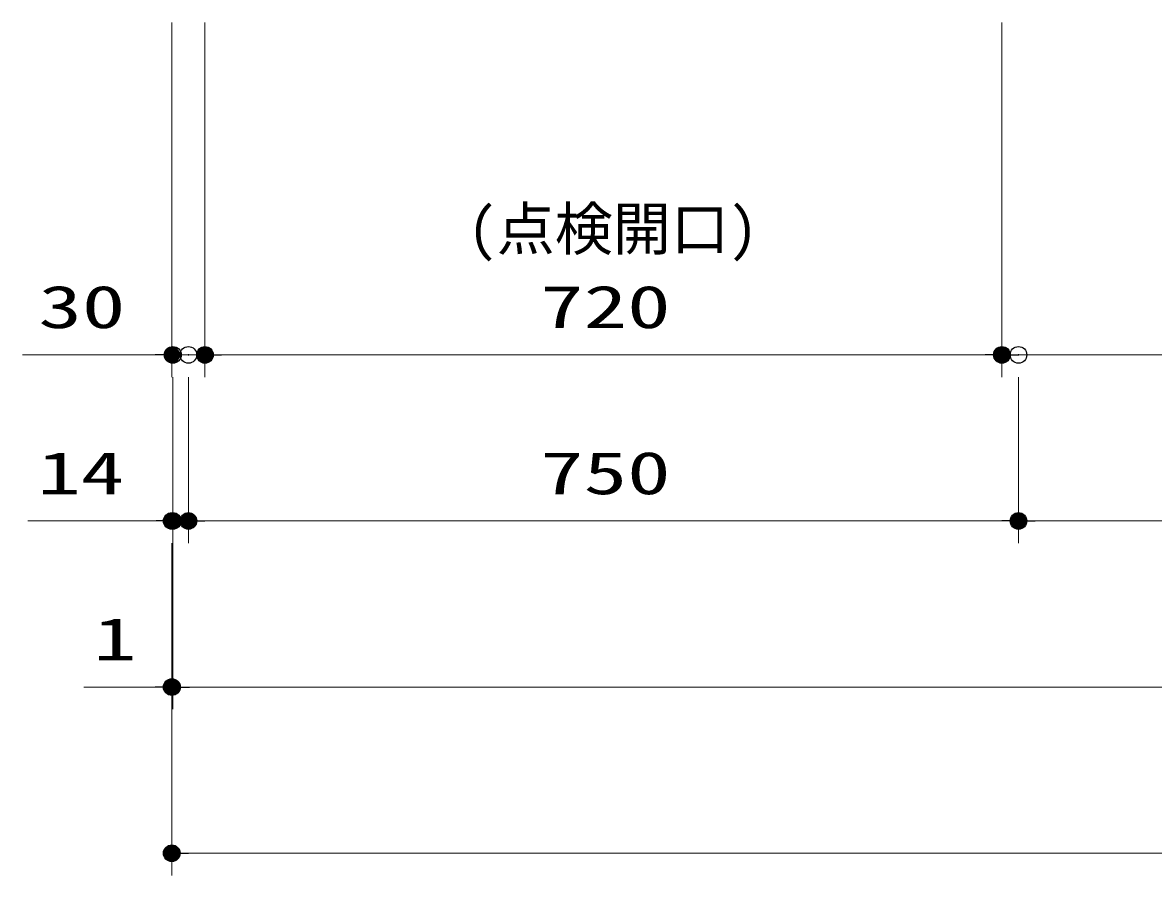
# Model space of a CAD drawing. Units: millimetres, scale not verified. Extents: x -9797 to 9797, y -4555 to 4555.
# Drawn here: x -8193 to -7172, y -2706 to -1936 of the extents above; entities that cross this region are included whole.
import ezdxf
from ezdxf.enums import TextEntityAlignment as Align

# ---------------------------------------------------------------- set-up
doc = ezdxf.new("R2010")
doc.units = ezdxf.units.MM
doc.header["$LTSCALE"] = 30
doc.header["$PDMODE"] = 32
doc.header["$PDSIZE"] = 15
for name, color, linetype, lineweight in [('0-1_0', 7, 'Continuous', 25), ('0-3_寸法ﾚｲﾔｰ', 30, 'Continuous', 13), ('0-4_DEFPOINTS', 7, 'Continuous', 25)]:
    doc.layers.add(name, color=color, linetype=linetype, lineweight=lineweight)
doc.styles.add('ＭＳ ゴシック', font='')
doc.styles.get('ＭＳ ゴシック').set_extended_font_data('MS Gothic')

# ---------------------------------------------------------------- blocks, each defined once
blk = doc.blocks.new('_DOT')
at = {"layer": '0-1_0', "color": 30}
blk.add_line((-15, 0), (-30, 0), dxfattribs=at)
for points in [[(0, 0), (-15, 0), (-14.88, 1.88)], [(0, 0), (-14.88, -1.88), (-15, 0)], [(0, 0), (-14.88, 1.88), (-14.53, 3.73)], [(0, 0), (-14.53, -3.73), (-14.88, -1.88)], [(0, 0), (-14.53, 3.73), (-13.95, 5.52)], [(0, 0), (-13.95, -5.52), (-14.53, -3.73)], [(0, 0), (-13.95, 5.52), (-13.14, 7.23)], [(0, 0), (-13.14, -7.23), (-13.95, -5.52)], [(0, 0), (-13.14, 7.23), (-12.14, 8.82)], [(0, 0), (-12.14, -8.82), (-13.14, -7.23)], [(0, 0), (-12.14, 8.82), (-10.93, 10.27)], [(0, 0), (-10.93, -10.27), (-12.14, -8.82)], [(0, 0), (-10.93, 10.27), (-9.56, 11.56)], [(0, 0), (-9.56, -11.56), (-10.93, -10.27)], [(0, 0), (-9.56, 11.56), (-8.04, 12.66)], [(0, 0), (-8.04, -12.66), (-9.56, -11.56)], [(0, 0), (-8.04, 12.66), (-6.39, 13.57)], [(0, 0), (-6.39, -13.57), (-8.04, -12.66)], [(0, 0), (-6.39, 13.57), (-4.64, 14.27)], [(0, 0), (-4.64, -14.27), (-6.39, -13.57)], [(0, 0), (-4.64, 14.27), (-2.81, 14.73)], [(0, 0), (-2.81, -14.73), (-4.64, -14.27)], [(0, 0), (-2.81, 14.73), (-0.94, 14.97)], [(0, 0), (-0.94, -14.97), (-2.81, -14.73)], [(0, 0), (-0.94, 14.97), (0.94, 14.97)], [(0, 0), (0.94, -14.97), (-0.94, -14.97)], [(0, 0), (0.94, 14.97), (2.81, 14.73)], [(0, 0), (2.81, 14.73), (4.64, 14.27)], [(0, 0), (4.64, 14.27), (6.39, 13.57)], [(0, 0), (6.39, 13.57), (8.04, 12.66)], [(0, 0), (8.04, 12.66), (9.56, 11.56)], [(0, 0), (9.56, 11.56), (10.93, 10.27)], [(0, 0), (10.93, 10.27), (12.14, 8.82)], [(0, 0), (12.14, 8.82), (13.14, 7.23)], [(0, 0), (13.14, 7.23), (13.95, 5.52)], [(0, 0), (13.95, 5.52), (14.53, 3.73)], [(0, 0), (14.53, 3.73), (14.88, 1.88)], [(0, 0), (14.88, 1.88), (15, 0)], [(0, 0), (2.81, -14.73), (0.94, -14.97)], [(0, 0), (4.64, -14.27), (2.81, -14.73)], [(0, 0), (6.39, -13.57), (4.64, -14.27)], [(0, 0), (8.04, -12.66), (6.39, -13.57)], [(0, 0), (9.56, -11.56), (8.04, -12.66)], [(0, 0), (10.93, -10.27), (9.56, -11.56)], [(0, 0), (12.14, -8.82), (10.93, -10.27)], [(0, 0), (13.14, -7.23), (12.14, -8.82)], [(0, 0), (13.95, -5.52), (13.14, -7.23)], [(0, 0), (14.53, -3.73), (13.95, -5.52)], [(0, 0), (14.88, -1.88), (14.53, -3.73)], [(0, 0), (15, 0), (14.88, -1.88)]]:
    blk.add_solid(points, dxfattribs=at)

msp = doc.modelspace()

# ---------------------------------------------------------------- linework, layer by layer
at = {"layer": '0-3_寸法ﾚｲﾔｰ'}
for p, q in [((-8058.51, -1935.93), (-8058.51, -2255.93)), ((-8028.51, -1935.93), (-8028.51, -2255.93)), ((-8028.51, -1935.93), (-8028.51, -2255.93)), ((-7308.51, -1935.93), (-7308.51, -2255.93)), ((-7308.51, -1935.93), (-7308.51, -2255.93)), ((-8058.51, -2235.93), (-8193.28, -2235.93)), ((-8073.51, -2235.93), (-8088.51, -2235.93)), ((-8058.51, -2235.93), (-8028.51, -2235.93)), ((-8013.51, -2235.93), (-7323.51, -2235.93)), ((-8013.51, -2235.93), (-7998.51, -2235.93)), ((-6543.51, -2235.93), (-7293.51, -2235.93)), ((-8057.51, -2255.93), (-8057.51, -2405.93)), ((-8043.51, -2255.93), (-8043.51, -2405.93)), ((-8043.51, -2255.93), (-8043.51, -2405.93)), ((-7293.51, -2255.93), (-7293.51, -2405.93)), ((-7293.51, -2255.93), (-7293.51, -2405.93)), ((-8057.51, -2385.93), (-8188.51, -2385.93)), ((-8072.51, -2385.93), (-8087.51, -2385.93)), ((-8057.51, -2385.93), (-8043.51, -2385.93)), ((-8028.51, -2385.93), (-7308.51, -2385.93)), ((-8028.51, -2385.93), (-8013.51, -2385.93)), ((-6558.51, -2385.93), (-7278.51, -2385.93)), ((-8058.51, -2405.93), (-8058.51, -2705.93)), ((-8058.51, -2405.93), (-8058.51, -2555.93)), ((-8057.51, -2405.93), (-8057.51, -2555.93)), ((-8057.51, -2405.93), (-8057.51, -2555.93)), ((-8058.51, -2535.93), (-8138.08, -2535.93)), ((-8073.51, -2535.93), (-8088.51, -2535.93)), ((-8057.51, -2535.93), (-8058.51, -2535.93)), ((-8042.51, -2535.93), (-5374.51, -2535.93)), ((-8042.51, -2535.93), (-8027.51, -2535.93)), ((-5373.51, -2685.93), (-8043.51, -2685.93))]:
    msp.add_line(p, q, dxfattribs=at)
at = {"layer": '0-4_DEFPOINTS'}
for p in [(-8057.51, -2235.93), (-8043.51, -2235.93), (-8028.51, -2235.93), (-7308.51, -2235.93), (-7308.51, -2235.93), (-7293.51, -2235.93), (-8058.51, -2385.93), (-8057.51, -2385.93), (-8043.51, -2385.93), (-7293.51, -2385.93), (-7293.51, -2385.93), (-8058.51, -2535.93), (-8058.51, -2685.93)]:
    msp.add_point(p, dxfattribs=at)

# ---------------------------------------------------------------- block references
at = {"layer": '0-3_寸法ﾚｲﾔｰ', "xscale": 0.5, "yscale": 0.5}
for p in [(-8058.51, -2235.93), (-7308.51, -2235.93), (-8057.51, -2385.93), (-7293.51, -2385.93), (-8058.51, -2535.93)]:
    msp.add_blockref('_DOT', p, dxfattribs=at)
at = {"layer": '0-3_寸法ﾚｲﾔｰ', "xscale": 0.5, "yscale": 0.5, "rotation": 180}
for p in [(-8028.51, -2235.93), (-8028.51, -2235.93), (-7308.51, -2235.93), (-8043.51, -2385.93), (-8043.51, -2385.93), (-7293.51, -2385.93), (-8057.51, -2535.93), (-8057.51, -2535.93), (-8058.51, -2685.93)]:
    msp.add_blockref('_DOT', p, dxfattribs=at)

# ---------------------------------------------------------------- texts
at = {"layer": '0-3_寸法ﾚｲﾔｰ', "style": 'ＭＳ ゴシック'}
msp.add_text('(点検開口)', height=38.48, dxfattribs=at).set_placement((-7791.18, -2152.85), align=Align.BOTTOM_LEFT)
at = {"layer": '0-3_寸法ﾚｲﾔｰ', "style": 'ＭＳ ゴシック', "width": 1.5}
for s, p in [('30', (-8178.99, -2223.33)), ('720', (-7725.66, -2223.33)), ('14', (-8179.94, -2373.33)), ('750', (-7725.66, -2373.33)), ('1', (-8129.51, -2523.33))]:
    msp.add_text(s, height=38.49, dxfattribs=at).set_placement(p, align=Align.BOTTOM_LEFT)

doc.saveas('drawing.dxf')
